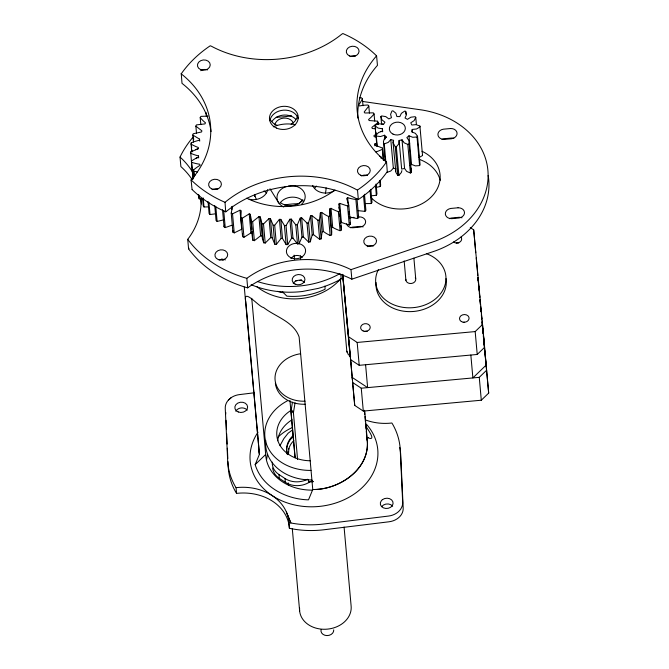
<?xml version="1.0" encoding="UTF-8"?>
<svg xmlns="http://www.w3.org/2000/svg" width="669" height="669" viewBox="0 0 669 669"><rect width="100%" height="100%" fill="white"/><g stroke="black" fill="none" stroke-linecap="round" stroke-linejoin="round"><path stroke-width="1" d="M242.504 235.112L242.513 233.623M349.377 216.731L350.732 217.157A42.833 34.336 -5.1 0 0 355.649 218.261L357.581 218.562L358.676 217.592L356.978 198.534L355.883 199.504L353.943 199.195A42.833 34.336 -5.1 0 1 349.034 198.091L347.671 197.664L346.651 198.476L348.775 205.115L347.554 205.985L339.71 203.368L338.581 204.078L338.915 205.224A41.863 33.559 -5.1 0 1 339.593 209.313L339.701 210.911L338.363 211.655L336.591 210.986A41.235 33.057 -5.1 0 1 332.184 208.971L330.996 208.302L329.775 208.904L329.884 215.819L328.454 216.438A45.408 36.41 -5.1 0 1 323.938 213.963L321.664 212.391L320.367 212.876L319.456 219.792L321.162 238.858L319.657 239.335L313.544 234.652L311.838 215.585L310.491 215.945L308.568 222.752L310.274 241.818L308.718 242.153L303.358 236.893L301.66 217.826L300.272 218.061L297.379 224.675L299.076 243.742L297.488 243.926L292.972 238.172L291.266 219.106L289.861 219.231L286.023 225.528L287.729 244.595L286.131 244.62L282.51 238.482L280.804 219.39L279.408 219.348L274.683 225.294L276.389 244.361L274.8 244.235L272.124 237.763L270.435 218.671L269.038 218.529L263.511 223.981L261.964 223.705L260.274 216.965L258.936 216.664L252.656 221.606L251.168 221.188A45.116 36.176 -5.1 0 1 250.524 216.764L250.499 214.306L249.219 213.879L242.287 218.203L240.873 217.642L241.225 210.71L240.004 210.191L232.528 213.821L231.215 213.127L232.586 206.244M376.162 143.375L374.849 143.902L374.841 145.039L382.434 148.066L383.504 160.1M193.048 178.406L191.401 161.078A46.253 37.088 -5.1 0 1 195.925 158.336L198.601 157.048L198.459 155.927L195.632 155.141A46.253 37.088 -5.1 0 1 190.673 153.276L190.64 151.988L198.35 148.652L198.375 147.515L197.087 147.038A42.607 34.161 -5.1 0 1 192.68 145.014L191.075 144.128L191.234 142.84L193.057 142.129A42.983 34.462 -5.1 0 1 197.907 140.582L199.345 140.247L199.538 139.119L192.814 135.038L193.165 133.775L201.553 131.96L201.913 130.848L195.866 126.14L196.402 124.911L204.965 123.899L205.483 122.828L204.497 122.009A42.03 33.701 -5.1 0 1 201.302 118.856L200.198 117.56L200.909 116.381L208.051 116.105M252.021 231.365L252.23 235.831A45.116 36.176 -5.1 0 0 252.865 240.255L254.362 240.673L260.634 235.764L258.936 216.664M320.367 212.876L322.082 231.967L321.162 238.858M384.951 160.752L383.454 141.452L384.307 138.943L386.348 137.095L384.55 135.23L380.519 136.543L376.321 136.066L375.953 135.28L378.595 132.504L382.593 131.132L382.375 128.749L378.186 128.122L375.075 125.881L375.292 125.044L379.331 123.807L383.529 124.359L384.951 122.201L381.94 119.843L380.887 116.548L381.631 115.929L385.779 116.615L388.848 118.923L391.465 117.685L390.579 114.34L391.934 111.037L392.962 110.828L395.906 113.22L396.868 116.548L399.845 116.615L401.367 113.345L404.695 111.096L405.69 111.355L406.484 114.7L405.038 117.995L407.429 119.35L410.883 117.192L415.123 116.699L415.758 117.351L416.402 124.501M295.163 457.872L290.998 411.151L292.462 402.186M297.588 459.478L293.415 412.748L295.062 402.805M383.345 160.384L382.434 148.066M288.556 453.306L288.891 448.506M321.664 212.391L323.37 231.457L325.644 233.029A45.408 36.41 -5.1 0 0 330.16 235.505L331.59 234.886L331.765 231.792L329.775 208.904M240.004 210.191L241.701 229.25L234.234 232.887L232.921 232.193L233.08 230.596M404.578 168.463L401.659 169.073L399.109 140.473L402.027 139.863L404.578 168.463L406.677 171.398L410.373 173.003L411.293 172.569L408.901 140.532L406.869 137.563L408.976 135.79L412.765 137.287L417.03 136.994L417.531 136.233L415.357 133.348L411.602 131.801L412.238 129.435L416.503 129.008L419.99 126.909L419.906 126.065L416.093 124.651L411.82 125.011L410.766 122.795L414.161 120.587L415.758 117.351M411.293 172.569L411.134 168.095M310.491 215.945L312.189 235.011L310.274 241.818M401.885 170.628L401.333 172.518L398.891 175.412L397.838 175.387L395.889 172.393L393.079 142.748L393.589 140.348L390.788 139.604L388.196 142.43L384.249 143.868L383.404 143.392M395.647 170.486L395.63 171.348M381.104 158.469L381.363 157.19L379.816 156.228M231.875 225.252L225.236 227.585L224.04 226.774L224.441 225.194M393.054 142.104L393.589 140.348M300.272 218.061L301.978 237.152L299.076 243.742M376.463 187.32L380.218 186.517L380.661 185.271L380.209 180.254M255.157 464.646L259.421 454.31L245.799 301.794C242.529 286.708 259.146 307.364 263.486 307.439C275.444 316.805 293.816 321.588 299.135 337L312.757 489.516L308.493 499.852C286.248 499.308 262.072 487.04 255.157 464.646L265.685 454.468L251.753 298.307M289.861 219.231L291.559 238.273L287.729 244.595M192.036 179.409A86.477 69.333 -5.1 0 0 181.441 167.108L180.881 166.614L180.028 157.081L180.973 155.149A118.497 95.006 -5.1 0 1 193.04 137.128M370.793 195.791A44.806 35.925 -5.1 0 0 376.338 195.231L376.956 194.027L376.062 183.992M279.951 445.696L283.815 438.655L288.138 433.203L292.562 429.883M390.788 139.604L393.339 168.203L390.746 171.03L386.799 172.468M279.408 219.348L281.105 238.44L276.389 244.361M408.976 135.79L411.527 164.39L415.315 165.887L419.58 165.594L420.082 164.833L417.531 136.233M359.429 98.042L361.394 97.749L362.389 98.728A44.689 35.825 -5.1 0 1 360.131 102.892L358.592 105.066L359.429 105.953L362.414 105.459A44.806 35.925 -5.1 0 1 367.975 105L368.803 106.07L364.162 112.016L364.822 112.994L373.402 112.852L374.071 113.998L374.699 121.022M211.053 131.601A102.491 82.178 -5.1 0 0 183.038 84.169L182.01 83.374L181.266 73.69M386.531 161.915L386.423 162.065A118.472 94.99 -5.1 0 1 357.505 190.013L358.35 199.546A118.472 94.99 -5.1 0 0 387.276 171.599L386.531 161.915L385.503 161.12A102.491 82.178 -5.1 0 1 375.735 56.815L376.471 55.719M365.659 203.585L371.22 203.552L372.014 202.406L370.843 189.36M195.499 174.517L191.225 180.036L195.499 174.517A102.491 82.178 -5.1 0 0 182.185 74.635L181.165 73.841M488.161 175.429A86.477 69.333 -5.1 0 1 435.377 250.875L351.852 279.182A86.468 69.325 -5.1 0 0 248.316 287.394L247.672 287.862L245.314 287.177A118.497 95.006 -5.1 0 1 189.871 250.582L188.583 248.86L187.73 239.326L188.19 238.733A86.477 69.333 -5.1 0 0 201.001 198.81M188.583 248.86L189.043 248.266M298.918 203.71L302.906 199.897M269.038 218.529L270.744 237.595L265.208 243.048L263.661 242.772L262.365 238.465L260.274 216.965L260.667 219.399M374.071 113.998L372.917 115.344A42.716 34.244 -5.1 0 1 369.614 118.63L368.602 119.492L369.112 120.529L377.609 121.206L378.286 124.426M350.205 355.13L349.385 356.067M376.597 55.845L377.45 65.378L376.588 66.348A102.491 82.178 -5.1 0 0 357.865 118.078M350.656 356.268L348.281 354.545L346.818 351.2L340.312 279.19L338.405 281.264A54.448 43.652 -5.1 0 1 256.913 286.7M357.898 210.626L364.94 211.371L365.893 210.3L364.454 194.244M338.405 281.264L340.312 279.19M399.769 447.528A86.468 69.333 -5.1 0 1 400.739 455.305L403.19 507.997A16.014 12.836 -5.1 0 1 388.906 521.795L323.637 529.806A86.468 69.333 -5.1 0 1 291.383 528.694L289.384 528.259L289.309 527.197A48.034 38.518 -5.1 0 0 262.725 496.348A48.068 38.534 -5.1 0 0 237.871 493.245L236.558 493.388L236.048 487.668L235.128 486.179A86.468 69.333 -5.1 0 1 227.686 461.092L225.252 408.391A16.006 12.836 -5.1 0 1 228.472 399.97L231.273 397.578A16.006 12.836 -5.1 0 1 239.527 394.601L254.036 392.812M393.079 142.748L395.279 146.787L396.332 146.812L398.774 143.919L399.109 140.473M228.472 399.97L231.273 397.578M342.762 274.415L348.599 336.791L357.171 342.453L475.182 331.581L482.558 324.457L486.162 365.098L472.883 377.926L470.842 355.047M350.64 359.671L359.22 365.324L477.223 354.461L484.599 347.336L473.694 229.852L470.265 227.594M350.155 356.569L342.637 274.34L352.688 382.551L361.26 388.204L479.263 377.341L486.639 370.216L483.369 335.261M352.588 382.559L354.729 405.422L363.3 411.084L481.304 400.221L488.679 393.096L486.639 370.216M378.102 122.419L371.889 127.378L372.207 128.465L375.217 128.824M410.122 165.569L411.527 164.39M225.696 211.764L225.027 202.306L226.055 201.453A102.491 82.178 -5.1 0 1 356.167 189.469L357.338 190.121M225.879 211.839L226.908 210.986A102.491 82.178 -5.1 0 1 357.02 199.002L358.183 199.655M194.119 177.017L193.492 169.993L194.913 168.831A42.607 34.161 -5.1 0 1 198.86 166.037L200.081 165.327L199.772 164.231A39.588 31.736 -5.1 0 1 195.197 163.353L191.61 162.35M384.734 138.383L386.348 137.095M252.205 233.372L250.917 232.937L243.984 237.269L242.571 236.709L240.873 217.642M187.73 239.326L189.018 241.049A118.497 95.006 -5.1 0 0 244.461 277.643L246.819 278.329L247.463 277.852A86.477 69.333 -5.1 0 1 350.982 269.64L434.532 241.35A86.477 69.333 -5.1 0 0 487.885 170.21A86.477 69.333 -5.1 0 0 422.231 110.034L362.631 101.462M340.304 223.17L341.407 222.434L349.251 225.052L350.481 224.182L348.775 205.115M419.906 126.065L422.54 155.509L419.053 157.6M376.53 134.143L373.988 135.548L374.138 136.668L375.56 136.953M330.996 208.302L332.702 227.368L333.89 228.037A41.235 33.057 -5.1 0 0 338.288 230.052L340.069 230.721L341.407 229.977L341.299 228.38A41.863 33.559 -5.1 0 0 340.889 225.537M339.902 273.621L337.544 274.926A86.477 69.333 -5.1 0 1 257.364 281.498M340.772 274.139L341.19 278.906L338.062 280.646A86.468 69.333 -5.1 0 1 318.293 288.381L302.371 291.492A86.468 69.333 -5.1 0 1 286.123 292.161L280.729 291.835A86.468 69.333 -5.1 0 1 251.101 284.693M272.651 467.974A19.217 15.412 -5.1 0 0 279.266 478.31L285.329 482.307A19.217 15.412 -5.1 0 0 308.66 482.617L312.264 480.635M195.925 158.336L198.601 157.048M331.481 227.97L332.702 227.368M324.858 286.123L325.134 289.175L323.654 289.886A60.854 48.787 -5.1 0 1 290.43 296.375L286.884 296.166L282.519 291.743M402.746 141.535L402.027 139.863L404.126 142.798L407.814 144.412L408.742 143.969M382.367 149.346L378.913 150.834A39.045 31.309 -5.1 0 1 375.853 151.913M322.082 231.967L323.37 231.457M195.524 149.68L198.35 148.652M311.838 215.585L317.951 220.268L319.456 219.792M224.031 219.75L217.124 221.439L216.062 220.511L214.724 205.458M312.189 235.011L313.544 234.652M301.66 217.826L307.012 223.086L308.568 222.752M301.978 237.152L303.358 236.893M380.41 131.542L382.593 131.132M215.535 213.812L210.016 214.54L209.104 213.511L208.026 201.469M291.266 219.106L295.782 224.859L297.379 224.675M236.048 487.668L237.361 487.525A48.068 38.534 -5.1 0 1 286.407 512.078L290.873 522.974A86.468 69.333 -5.1 0 0 323.127 524.086L388.396 516.075A16.014 12.836 -5.1 0 0 402.671 502.277L400.238 449.576A86.468 69.333 -5.1 0 0 392.787 424.489L391.883 423L390.562 423.143A48.051 38.526 -5.1 0 1 365.709 420.04M354.026 217.358L351.978 217.55A6.406 5.135 -5.1 0 0 349.703 218.236M291.559 238.273L292.972 238.172M297.58 280.595L295.706 280.662M207.85 206.897L204.003 206.972L203.251 205.86L202.623 198.835M280.804 219.39L284.425 225.553L286.023 225.528M298.859 203.802L296.467 203.777A54.448 43.652 -5.1 0 0 284.584 205.023M281.105 238.44L282.51 238.482M202.991 199.145L199.178 198.852L198.325 194.662M270.435 218.671L273.103 225.169L274.683 225.294M270.744 237.595L272.124 237.763M193.492 169.993L193.893 171.231L195.816 171.599A42.983 34.462 -5.1 0 0 197.623 171.883M368.402 437.593L366.813 437.283C378.035 442.569 367.231 428.971 365.675 425.718M286.876 513.232A48.068 38.534 -5.1 0 1 288.807 521.494L288.874 522.539L290.873 522.974L286.399 512.078M260.634 235.764L261.972 236.065M393.339 168.203L396.14 168.948M381.464 123.757L383.529 124.359M225.027 202.306L224.843 202.23A118.472 94.99 -5.1 0 1 191.267 180.036M340.554 278.538L341.19 278.906M291.048 410.022L293.474 411.627M290.998 411.151L293.415 412.748M272.283 462.145A19.217 15.412 -5.1 0 0 278.931 474.497L284.986 478.494A19.217 15.412 -5.1 0 0 307.481 479.263M180.028 157.081L180.597 157.575A86.477 69.333 -5.1 0 1 193.182 173.079M192.07 189.57L191.091 179.911M270 188.767L278.806 203.033A14.133 11.331 -5.1 0 0 283.673 206.947M278.806 203.033L278.028 201.779A14.133 11.331 -5.1 0 1 286.566 186.45M236.558 493.388L235.639 491.899A86.468 69.333 -5.1 0 1 228.204 466.811L227.962 461.643M358.107 216.079L358.676 217.592M346.818 351.2L347.178 352.496M350.138 222.618L350.481 224.182M366.938 438.011C371.747 467.957 339.969 489.917 312.757 489.516C339.961 489.892 371.63 468.024 366.972 438.095M258.895 450.797L259.421 454.31L244.285 287.076M479.798 297.187L477.975 277.66L478.26 280.729M479.991 299.244L480.476 304.395M480.668 306.452L481.153 311.595M481.346 313.652L481.822 318.795M482.014 320.852L482.5 326.004M482.692 328.061L483.177 333.204M480.016 300.573L480.409 304.729M480.702 307.849L481.086 312.005M481.379 315.124L481.772 319.28M482.065 322.399L482.449 326.564M482.65 328.638L483.135 333.839M483.327 335.913L483.812 341.115M484.013 343.197L484.498 348.39M484.691 350.472L488.679 393.096M422.465 154.664L422.54 155.509M350.64 361.762L350.832 363.844M352.103 377.358L352.295 379.44M350.982 269.64L351.852 279.182M199.538 139.119L199.722 141.126M198.459 155.927L198.643 157.934M476.219 257.849L477.8 275.528M473.694 229.852L475.743 252.731M477.967 277.694L478.435 282.895M478.711 286.014L479.079 290.17M479.355 293.29L479.732 297.454M475.182 331.581L477.223 354.461M479.263 377.341L481.304 400.221M417.03 136.994L419.58 165.594M412.238 129.435L412.505 132.495M409.436 141.82L409.62 143.86M405.69 111.355L405.958 114.416M407.814 144.412L410.373 173.003M413.894 258.175L415.717 278.639M396.332 146.812L398.891 175.412M395.279 146.787L397.838 175.387M404.168 260.943L405.899 280.378M384.55 135.23L384.909 139.319M384.249 143.868L385.888 162.249M382.375 128.749L382.643 131.81M380.887 116.548L381.531 123.698M377.609 121.206L377.885 124.217M375.292 125.044L375.66 129.125M375.928 132.194L377.232 146.277M375.075 125.881L376.956 146.519M379.674 180.496L380.218 186.517M374.849 143.902L375.033 145.909M368.803 106.07L369.43 113.094M375.443 185.196L376.338 195.231M362.389 98.728L363.016 105.752M370.057 190.506L371.22 203.552M363.51 195.315L364.94 211.371M355.883 199.504L357.581 218.562M365.592 364.739L367.632 387.619L352.203 377.433L348.599 336.791M347.671 197.664L348.474 206.696M348.925 211.713L349.193 214.724M347.554 205.985L349.251 225.052M364.664 410.883L367.331 440.812M364.404 410.298L364.772 414.446M364.956 416.519L365.425 421.713M365.608 423.786L366.068 428.98M366.261 431.053L366.721 436.247M357.171 342.453L359.22 365.324M361.26 388.204L363.3 411.084M339.71 203.368L341.407 222.434M339.701 210.911L341.407 229.977M338.849 207.089L339.032 209.104M339.484 214.122L339.668 216.137M338.363 211.655L340.069 230.721M352.688 382.551L354.729 405.422M329.884 215.819L331.59 234.886M328.454 216.438L330.16 235.505M317.951 220.268L319.657 239.335M344.075 527.047L351.133 606.122A25.857 20.731 -5.1 0 1 325.627 629.253A25.857 20.731 -5.1 0 1 299.595 608.154M307.012 223.086L308.718 242.153M300.414 255.784L300.69 258.895M295.782 224.859L297.488 243.926M294.092 255.132L294.469 259.296M308.401 479.757L308.66 482.617M284.425 225.553L286.131 244.62M289.936 400.472L295.037 457.571M273.103 225.169L274.8 244.235M288.205 482.876L288.398 484.958M292.294 528.661L299.628 610.864M263.511 223.981L265.208 243.048M284.986 478.494L285.329 482.307M288.874 522.539L289.384 528.259M261.964 223.705L263.661 242.772M278.931 474.497L279.266 478.31M252.656 221.606L254.362 240.673M251.168 221.188L252.865 240.255M250.683 216.313L251.845 229.358M249.219 213.879L250.917 232.937M242.287 218.203L243.984 237.269M246.819 278.329L247.672 287.862M232.528 213.821L234.234 232.887M231.549 206.612L231.817 209.623M231.215 213.127L232.921 232.193M223.714 210.526L225.236 227.585M222.518 209.715L224.04 226.774M215.786 206.387L217.124 221.439M206.01 112.417L206.37 116.431M208.945 202.498L210.016 214.54M200.198 117.56L200.825 124.585M203.2 197.94L204.003 206.972M195.866 126.14L196.494 133.164M198.818 194.838L199.178 198.852M193.433 136.785L193.701 139.796M192.814 135.038L193.441 142.062M193.893 171.231L194.345 176.248M191.234 142.84L191.685 147.857M191.861 149.864L192.045 151.871M191.075 144.128L191.702 151.152M190.64 151.988L193.015 179.141M226.047 420.308L226.482 429.615M226.666 433.746L227.151 444.082M227.335 448.213L227.82 458.541M265.685 454.468L265.693 454.719A48.043 38.518 -5.1 0 0 312.699 490.118M235.831 411.243A6.406 5.135 -5.1 0 1 241.258 407.931A6.406 5.135 -5.1 0 1 247.204 410.197M381.664 506.676A6.406 5.135 -5.1 0 1 392.678 506.216M225.762 414.111A16.006 12.836 -5.1 0 1 225.796 412.497M266.663 459.402A48.043 38.518 -5.1 0 1 267.533 454.586M278.103 437.049A48.043 38.518 -5.1 0 1 292.177 427.608M366.428 424.246A64.057 51.362 -5.1 0 1 358.074 491.188A64.057 51.362 -5.1 0 1 274.842 497.268A64.057 51.362 -5.1 0 1 258.017 432.166M283.271 292.721A48.043 38.518 -5.1 0 1 277.576 291.316M311.863 479.941A47.24 37.874 -5.1 0 1 265.752 440.369M277.71 440.779A35.231 28.249 -5.1 0 1 292.044 419.789M311.01 470.407A47.24 37.874 -5.1 0 1 266.371 443.781A47.24 37.874 -5.1 0 1 287.419 400.823M310.508 460.765A35.231 28.249 -5.1 0 1 278.254 441.741A35.231 28.249 -5.1 0 1 291.199 410.256M223.128 260.358A86.477 69.333 -5.1 0 1 221.865 258.978M293.248 283.43A6.406 5.135 -5.1 0 1 298.591 280.269A6.406 5.135 -5.1 0 1 304.428 282.402M419.271 159.339A38.434 30.816 -5.1 0 1 440.235 180.329M291.04 258.644A6.406 5.135 -5.1 0 1 296.375 255.483A6.406 5.135 -5.1 0 1 302.221 257.615M200.374 198.292A86.477 69.333 -5.1 0 1 201.444 204.012M449.426 218.671A6.406 5.135 -5.1 0 1 451.7 217.977L458.875 217.316A6.406 5.135 -5.1 0 1 461.97 217.826M442.008 139.411A6.406 5.135 -5.1 0 1 444.275 138.717L451.458 138.057A6.406 5.135 -5.1 0 1 453.816 138.324M363.1 226.933A6.406 5.135 -5.1 0 0 360.006 226.423L352.831 227.084A6.406 5.135 -5.1 0 0 350.556 227.769M219.181 260.007A6.406 5.135 -5.1 0 1 225.344 259.907M367.34 246.66A6.406 5.135 -5.1 0 1 373.469 245.941M291.517 115.77A86.468 69.325 -5.1 0 1 276.205 117.251M302.656 200.148A14.417 11.557 -5.1 0 1 280.595 202.74M421.938 151.244A38.434 30.816 -5.1 0 1 430.067 198.099A38.434 30.816 -5.1 0 1 370.994 197.556M346.584 223.839A6.406 5.135 -5.1 0 0 352.931 227.761L360.114 227.1A6.406 5.135 -5.1 0 0 365.617 221.439A6.406 5.135 -5.1 0 0 359.161 216.89M326.112 187.838A36.034 28.892 -5.1 0 1 325.351 193.274M256.436 199.613A36.034 28.892 -5.1 0 1 254.672 194.411M274.825 124.718A9.609 7.702 -5.1 0 1 283.556 118.104A9.609 7.702 -5.1 0 1 293.365 123.012M254.705 196.535A36.034 28.892 -5.1 0 1 254.68 194.721M271.974 121.44A14.133 11.331 -5.1 0 1 295.748 119.258M314.539 188.507A14.133 11.331 -5.1 0 1 316.496 186.074M279.659 203.543A14.133 11.331 -5.1 0 1 303.433 201.352M263.987 190.916A14.133 11.331 -5.1 0 1 266.354 192.948M334.968 190.046A72.419 58.061 -5.1 0 1 246.727 198.175M297.429 115.796A14.133 11.331 -5.1 0 1 291.115 124.225M277.551 125.471A14.133 11.331 -5.1 0 1 270.343 119.676M267.725 189.561A14.133 11.331 -5.1 0 1 249.136 199.237M288.28 186.024A14.133 11.331 -5.1 0 1 303.375 191.083A14.133 11.331 -5.1 0 1 301.502 204.396M334.249 190.757A14.133 11.331 -5.1 0 1 312.666 185.43M273.303 126.826A30.431 24.393 -5.1 0 1 295.606 124.769M181.316 73.724A118.472 94.99 -5.1 0 1 210.242 45.776L211.521 46.286A102.491 82.178 -5.1 0 0 341.633 34.303L342.846 33.525A118.472 94.99 -5.1 0 1 376.471 55.753M225.737 211.755A118.472 94.99 -5.1 0 1 192.12 189.561M200.708 70.697A6.406 5.135 -5.1 0 1 207.524 69.902M269.942 120.47A14.417 11.557 -5.1 0 1 283.556 110.151A14.417 11.557 -5.1 0 1 298.19 118.589M212.541 189.636A6.406 5.135 -5.1 0 1 217.952 189.001M350.213 56.606A6.406 5.135 -5.1 0 1 355.624 55.97M361.385 175.93A6.406 5.135 -5.1 0 1 367.54 175.521M313.184 481.713A26.183 20.99 -5.1 0 1 309.262 481.722M333.722 629.847A6.406 5.135 -5.1 0 1 326.982 635.583A6.406 5.135 -5.1 0 1 321.053 629.68M288.306 454.284A23.223 18.615 -5.1 0 1 288.322 451.358M288.648 449.417A23.223 18.615 -5.1 0 1 293.85 440.553M287.361 454.577A24.502 19.644 -5.1 0 1 292.629 437.058M287.603 454.619A24.502 19.644 -5.1 0 1 292.545 436.104M313.167 481.454A25.857 20.731 -5.1 0 1 311.236 481.521M305.039 401.191A29.787 23.883 -5.1 0 1 275.084 380.009A29.787 23.883 -5.1 0 1 300.59 353.734M305.307 404.235A29.787 23.883 -5.1 0 1 275.36 383.061M446.039 278.597A35.231 28.249 -5.1 0 1 412.221 311.562A35.231 28.249 -5.1 0 1 376.045 282.519M461.016 237.069A4.808 3.855 -5.1 0 1 459.812 242.094A4.808 3.855 -5.1 0 1 453.498 241.986M463.207 322.5A4.808 3.855 -5.1 0 1 464.428 322.215M364.697 331.49A4.808 3.855 -5.1 0 1 367.181 331.339M415.315 277.652A4.992 4.006 -5.1 0 1 411.703 283.43A4.992 4.006 -5.1 0 1 405.84 279.341M426.437 253.668A35.231 28.249 -5.1 0 1 442.661 290.513A35.231 28.249 -5.1 0 1 396.558 305.825A35.231 28.249 -5.1 0 1 378.336 269.649M456.291 243.09A4.808 3.855 -5.1 0 1 458.775 242.998M301.56 280.11L299.578 280.411L301.56 280.11M450.605 128.523L443.43 129.184A6.406 5.135 -5.1 0 0 437.927 134.837A6.406 5.135 -5.1 0 0 444.383 139.395L451.558 138.734A6.406 5.135 -5.1 0 0 457.061 133.081A6.406 5.135 -5.1 0 0 450.605 128.523M458.031 207.783L450.847 208.444A6.406 5.135 -5.1 0 0 445.345 214.105A6.406 5.135 -5.1 0 0 451.801 218.654L458.984 217.994A6.406 5.135 -5.1 0 0 464.487 212.341A6.406 5.135 -5.1 0 0 458.022 207.783M238.273 411.979A6.406 5.135 -5.1 0 0 247.622 406.903A6.406 5.135 -5.1 0 0 237.788 403.098A6.406 5.135 -5.1 0 0 238.273 411.979M382.409 499.668A6.364 5.101 -5.1 0 0 381.363 500.671A6.406 5.135 -5.1 0 0 385.779 508.465A6.406 5.135 -5.1 0 0 392.82 501.658A6.406 5.135 -5.1 0 0 382.409 499.668M295.088 284.091A6.406 5.135 -5.1 0 0 304.947 279.717A6.406 5.135 -5.1 0 0 295.648 275.176A6.406 5.135 -5.1 0 0 295.088 284.091M218.353 259.589A6.406 5.135 -5.1 0 0 227.694 254.504A6.406 5.135 -5.1 0 0 217.868 250.708A6.406 5.135 -5.1 0 0 218.353 259.589M367.197 245.883A6.406 5.135 -5.1 0 0 376.538 240.807A6.406 5.135 -5.1 0 0 366.712 237.002A6.406 5.135 -5.1 0 0 367.197 245.883M290.798 257.707A9.609 7.702 -5.1 0 0 305.591 251.151A9.609 7.702 -5.1 0 0 291.634 244.327A9.609 7.702 -5.1 0 0 290.798 257.707M393.004 134.109A8.011 6.422 -5.1 0 0 405.33 128.64A8.011 6.422 -5.1 0 0 393.707 122.962A8.011 6.422 -5.1 0 0 393.004 134.109M200.533 69.576A6.406 5.135 -5.1 0 0 210.233 64.96A6.406 5.135 -5.1 0 0 200.742 60.662A6.406 5.135 -5.1 0 0 200.533 69.576M211.705 188.901A6.406 5.135 -5.1 0 0 221.406 184.284A6.406 5.135 -5.1 0 0 211.922 179.986A6.406 5.135 -5.1 0 0 211.705 188.901M360.549 175.194A6.406 5.135 -5.1 0 0 370.25 170.587A6.406 5.135 -5.1 0 0 360.767 166.28A6.406 5.135 -5.1 0 0 360.549 175.194M276.406 128.022A14.417 11.557 -5.1 0 0 298.232 117.644A14.417 11.557 -5.1 0 0 276.891 107.968A14.417 11.557 -5.1 0 0 276.406 128.022M349.377 55.87A6.406 5.135 -5.1 0 0 359.077 51.262A6.406 5.135 -5.1 0 0 349.594 46.955A6.406 5.135 -5.1 0 0 349.377 55.87M363.183 330.988A4.808 3.855 -5.1 0 0 370.216 327.216A4.808 3.855 -5.1 0 0 362.874 324.314A4.808 3.855 -5.1 0 0 363.183 330.988M461.317 321.521A4.808 3.855 -5.1 0 0 469.044 318.812A4.808 3.855 -5.1 0 0 462.53 314.873A4.808 3.855 -5.1 0 0 461.317 321.521"/></g></svg>
